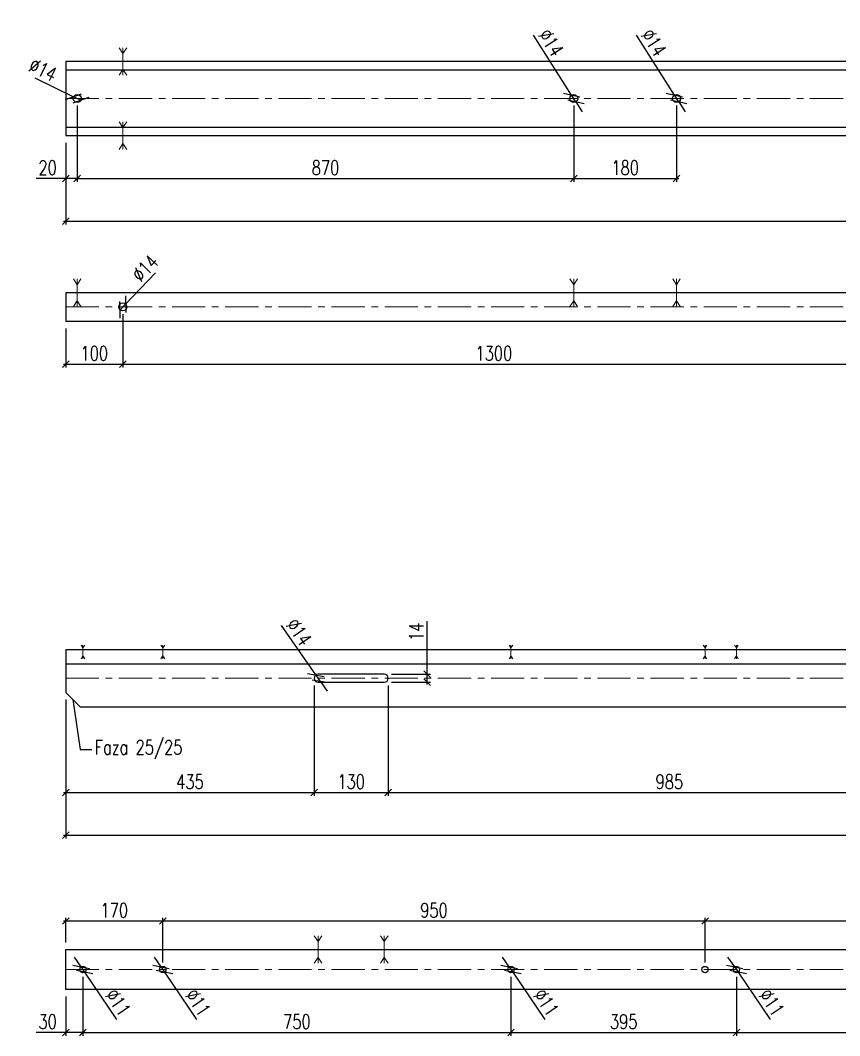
# Model space of a CAD drawing. Header units: millimetres. Extents: x -110 to 3628, y -131 to 4804.
# Drawn here: x -80 to 1356, y 2974 to 4752 of the extents above; entities that cross this region are included whole.
import ezdxf

# ---------------------------------------------------------------- set-up
doc = ezdxf.new("R2010")
doc.units = ezdxf.units.MM
doc.header["$LTSCALE"] = 1.833333
doc.header["$PDMODE"] = 1
doc.linetypes.add('CENTER', pattern=[50.8, 31.75, -6.35, 6.35, -6.35])
doc.layers.get('0').update_dxf_attribs({"linetype": 'CONTINUOUS'})
doc.layers.get('Defpoints').update_dxf_attribs({"linetype": 'CONTINUOUS'})
for name, color, linetype, lineweight in [('k_konstrukcja', 3, 'CONTINUOUS', 25), ('k_osie', 6, 'CENTER', 5), ('k_podkład', 253, 'CONTINUOUS', 13), ('k_wymiary', 1, 'CONTINUOUS', 5)]:
    doc.layers.add(name, color=color, linetype=linetype, lineweight=lineweight)
doc.styles.add('TXT3', font='SIMPLEX.SHX', dxfattribs={"width": 0.75, "height": 25})
doc.dimstyles.new('R1', dxfattribs={"dimtxt": 25, "dimasz": 20.833333, "dimexe": 5.833333, "dimexo": 12.5, "dimgap": 5, "dimtad": 0, "dimdec": 0, "dimzin": 0, "dimdsep": 46, "dimtxsty": 'TXT3', "dimblk1": 'OBLIQUE', "dimblk2": 'OBLIQUE', "dimsah": 1, "dimtsz": 5.833333, "dimcen": -3, "dimdle": 4.166667, "dimclrt": 2, "dimadec": 0, "dimazin": 0, "dimtfac": 0.75, "dimtdec": 0, "dimtmove": 0, "dimatfit": 3, "dimldrblk": 'NONE', "dimfxl": 1, "dimtvp": 0.75, "dimtolj": 1, "dimtzin": 0, "dimarcsym": 0})

# ---------------------------------------------------------------- blocks, each defined once
blk = doc.blocks.new('Poz. 1')
for points in [[(-20, 50), (2780, 50)], [(-20, -50), (2780, -50)]]:
    blk.add_lwpolyline(points)
at = {"layer": 'k_konstrukcja'}
blk.add_lwpolyline([(-20, 65), (-20, -65), (2780, -65), (2780, 65)], close=True, dxfattribs=at)
for centre in [(0, 0), (870, 0), (1050, 0), (1710, 0), (1890, 0), (2760, 0)]:
    blk.add_circle(centre, 7, dxfattribs=at)
at = {"layer": 'k_osie'}
blk.add_lwpolyline([(-20, 0), (2780, 0)], dxfattribs=at)
at = {"layer": 'k_podkład'}
for points in [[(80, 51), (73.3, 41), (80, 51), (80, 41), (80, 51), (86.7, 41), (80, 51), (80, 79), (73.3, 89), (80, 79), (80, 89), (80, 79), (86.7, 89)], [(1380, 51), (1373.3, 41), (1380, 51), (1380, 41), (1380, 51), (1386.7, 41), (1380, 51), (1380, 79), (1373.3, 89), (1380, 79), (1380, 89), (1380, 79), (1386.7, 89)], [(2680, 51), (2686.7, 41), (2680, 51), (2680, 41), (2680, 51), (2673.3, 41), (2680, 51), (2680, 79), (2686.7, 89), (2680, 79), (2680, 89), (2680, 79), (2673.3, 89)], [(80, -51), (73.3, -41), (80, -51), (80, -41), (80, -51), (86.7, -41), (80, -51), (80, -79), (73.3, -89), (80, -79), (80, -89), (80, -79), (86.7, -89)], [(1380, -51), (1373.3, -41), (1380, -51), (1380, -41), (1380, -51), (1386.7, -41), (1380, -51), (1380, -79), (1373.3, -89), (1380, -79), (1380, -89), (1380, -79), (1386.7, -89)], [(2680, -51), (2686.7, -41), (2680, -51), (2680, -41), (2680, -51), (2673.3, -41), (2680, -51), (2680, -79), (2686.7, -89), (2680, -79), (2680, -89), (2680, -79), (2673.3, -89)]]:
    blk.add_lwpolyline(points, dxfattribs=at)
blk = doc.blocks.new('Poz. 2')
blk.add_lwpolyline([(-1550, 25), (1550, 25)])
blk.add_lwpolyline([(-19.1, 2.9), (12.1, -15.1, 1), (19.1, -2.9), (-12.1, 15.1, 1)], format="xyb", close=True)
at = {"layer": 'k_konstrukcja'}
blk.add_lwpolyline([(-1525, -50), (1525, -50), (1550, -25), (1550, 50), (-1550, 50), (-1550, -25)], close=True, dxfattribs=at)
for points in [[(-1108, -7), (-992, -7, 1), (-992, 7), (-1108, 7, 1)], [(1108, -7), (992, -7, -1), (992, 7), (1108, 7, -1)]]:
    blk.add_lwpolyline(points, format="xyb", close=True, dxfattribs=at)
blk.add_circle((1530, 0), 7, dxfattribs=at)
at = {"layer": 'k_osie'}
blk.add_lwpolyline([(-1550, 0), (1550, 0)], dxfattribs=at)
at = {"layer": 'k_podkład'}
for points in [[(-1520, 53), (-1523.3, 58), (-1520, 53), (-1520, 58), (-1520, 53), (-1516.7, 58), (-1520, 53), (-1520, 39), (-1523.3, 34), (-1520, 39), (-1520, 34), (-1520, 39), (-1516.7, 34)], [(-1380, 53), (-1376.7, 58), (-1380, 53), (-1380, 58), (-1380, 53), (-1383.3, 58), (-1380, 53), (-1380, 39), (-1376.7, 34), (-1380, 39), (-1380, 34), (-1380, 39), (-1383.3, 34)], [(-770, 53), (-773.3, 58), (-770, 53), (-770, 58), (-770, 53), (-766.7, 58), (-770, 53), (-770, 39), (-773.3, 34), (-770, 39), (-770, 34), (-770, 39), (-766.7, 34)], [(-430, 53), (-426.7, 58), (-430, 53), (-430, 58), (-430, 53), (-433.3, 58), (-430, 53), (-430, 39), (-426.7, 34), (-430, 39), (-430, 34), (-430, 39), (-433.3, 34)], [(-375, 53), (-371.7, 58), (-375, 53), (-375, 58), (-375, 53), (-378.3, 58), (-375, 53), (-375, 39), (-371.7, 34), (-375, 39), (-375, 34), (-375, 39), (-378.3, 34)], [(375, 53), (378.3, 58), (375, 53), (375, 58), (375, 53), (371.7, 58), (375, 53), (375, 39), (378.3, 34), (375, 39), (375, 34), (375, 39), (371.7, 34)], [(430, 53), (433.3, 58), (430, 53), (430, 58), (430, 53), (426.7, 58), (430, 53), (430, 39), (433.3, 34), (430, 39), (430, 34), (430, 39), (426.7, 34)], [(770, 53), (773.3, 58), (770, 53), (770, 58), (770, 53), (766.7, 58), (770, 53), (770, 39), (773.3, 34), (770, 39), (770, 34), (770, 39), (766.7, 34)], [(1380, 53), (1383.3, 58), (1380, 53), (1380, 58), (1380, 53), (1376.7, 58), (1380, 53), (1380, 39), (1383.3, 34), (1380, 39), (1380, 34), (1380, 39), (1376.7, 34)], [(1520, 53), (1523.3, 58), (1520, 53), (1520, 58), (1520, 53), (1516.7, 58), (1520, 53), (1520, 39), (1523.3, 34), (1520, 39), (1520, 34), (1520, 39), (1516.7, 34)]]:
    blk.add_lwpolyline(points, dxfattribs=at)
blk = doc.blocks.new('_Oblique')
at = {"color": 0, "linetype": 'ByBlock', "lineweight": -2}
blk.add_line((-0.5, -0.5), (0.5, 0.5), dxfattribs=at)
blk = doc.blocks.new('*D335')
at = {"layer": 'Defpoints', "color": 0}
for p in [(886.2, 4620.9), (893.8, 4609.1)]:
    blk.add_point(p, dxfattribs=at)
at = {"layer": 'k_wymiary', "color": 0, "lineweight": -2}
for p, q in [((886.2, 4620.9), (819.7, 4725.7)), ((893.8, 4609.1), (886.2, 4620.9)), ((893.8, 4609.1), (904.9, 4591.5))]:
    blk.add_line(p, q, dxfattribs=at)
at = {"layer": 'k_wymiary', "color": 0, "linetype": 'ByBlock', "lineweight": -2, "xscale": 20.83333333333333, "yscale": 20.83333333333333, "zscale": 20.83333333333333}
for p, rotation in [((886.2, 4620.9), 302.4061245258289), ((893.8, 4609.1), 122.4061245258289)]:
    blk.add_blockref('_Oblique', p, dxfattribs=dict(at, rotation=rotation))
at = {"layer": 'k_wymiary', "color": 2, "insert": (850.2, 4712.7), "char_height": 25, "attachment_point": 5, "rotation": 302.4061, "style": 'TXT3'}
blk.add_mtext('\\A1;∅14', dxfattribs=at)
blk = doc.blocks.new('_None')
blk = doc.blocks.new('*D336')
at = {"layer": 'Defpoints', "color": 0}
for p in [(1066.2, 4620.9), (1073.8, 4609.1)]:
    blk.add_point(p, dxfattribs=at)
at = {"layer": 'k_wymiary', "color": 0, "lineweight": -2}
for p, q in [((1066.2, 4620.9), (999.7, 4725.7)), ((1073.8, 4609.1), (1066.2, 4620.9)), ((1073.8, 4609.1), (1084.9, 4591.5))]:
    blk.add_line(p, q, dxfattribs=at)
at = {"layer": 'k_wymiary', "color": 0, "linetype": 'ByBlock', "lineweight": -2, "xscale": 20.83333333333333, "yscale": 20.83333333333333, "zscale": 20.83333333333333}
for p, rotation in [((1066.2, 4620.9), 302.4061245258289), ((1073.8, 4609.1), 122.4061245258289)]:
    blk.add_blockref('_Oblique', p, dxfattribs=dict(at, rotation=rotation))
at = {"layer": 'k_wymiary', "color": 2, "insert": (1030.2, 4712.7), "char_height": 25, "attachment_point": 5, "rotation": 302.4061, "style": 'TXT3'}
blk.add_mtext('\\A1;∅14', dxfattribs=at)
blk = doc.blocks.new('*D339')
at = {"layer": 'Defpoints', "color": 0}
for p in [(13.7, 4618.1), (26.3, 4611.9)]:
    blk.add_point(p, dxfattribs=at)
at = {"layer": 'k_wymiary', "color": 0, "lineweight": -2}
for p in [(-54.2, 4651.1), (26.3, 4611.9)]:
    blk.add_line(p, (13.7, 4618.1), dxfattribs=at)
at = {"layer": 'k_wymiary', "color": 0, "linetype": 'ByBlock', "lineweight": -2, "xscale": 20.83333333333333, "yscale": 20.83333333333333, "zscale": 20.83333333333333}
for p, rotation in [((13.7, 4618.1), 334.0736695685299), ((26.3, 4611.9), 154.0736695685299)]:
    blk.add_blockref('_Oblique', p, dxfattribs=dict(at, rotation=rotation))
at = {"layer": 'k_wymiary', "color": 2, "insert": (-40.1, 4665.1), "char_height": 25, "attachment_point": 5, "rotation": 334.0737, "style": 'TXT3'}
blk.add_mtext('\\A1;∅14', dxfattribs=at)
blk = doc.blocks.new('*D341')
at = {"layer": 'Defpoints', "color": 0}
for p in [(104.9, 4255), (95.1, 4245)]:
    blk.add_point(p, dxfattribs=at)
at = {"layer": 'k_wymiary', "color": 0, "lineweight": -2}
for p in [(157.2, 4309.5), (95.1, 4245)]:
    blk.add_line(p, (104.9, 4255), dxfattribs=at)
at = {"layer": 'k_wymiary', "color": 0, "linetype": 'ByBlock', "lineweight": -2, "xscale": 20.83333333333333, "yscale": 20.83333333333333, "zscale": 20.83333333333333}
for p, rotation in [((104.9, 4255), 226.1365286679972), ((95.1, 4245), 46.13652866799721)]:
    blk.add_blockref('_Oblique', p, dxfattribs=dict(at, rotation=rotation))
at = {"layer": 'k_wymiary', "color": 2, "insert": (139.1, 4317.8), "char_height": 25, "attachment_point": 5, "rotation": 46.1365, "style": 'TXT3'}
blk.add_mtext('\\A1;∅14', dxfattribs=at)
blk = doc.blocks.new('*D346')
at = {"layer": 'Defpoints', "color": 0}
for p in [(20, 4615), (0, 4550), (0, 4475)]:
    blk.add_point(p, dxfattribs=at)
at = {"layer": 'k_wymiary', "color": 0, "lineweight": -2}
for p, q in [((20, 4602.5), (20, 4469.2)), ((0, 4537.5), (0, 4469.2)), ((5.8, 4480.8), (-5.8, 4469.2)), ((14.2, 4469.2), (25.8, 4480.8)), ((0, 4475), (-52, 4475)), ((24.2, 4475), (0, 4475))]:
    blk.add_line(p, q, dxfattribs=at)
at = {"layer": 'k_wymiary', "color": 2, "insert": (-31.8, 4493.8), "char_height": 25, "attachment_point": 5, "style": 'TXT3'}
blk.add_mtext('\\A1;20', dxfattribs=at)
blk = doc.blocks.new('*D347')
at = {"layer": 'Defpoints', "color": 0}
for p in [(20, 4615), (890, 4615), (890, 4475)]:
    blk.add_point(p, dxfattribs=at)
at = {"layer": 'k_wymiary', "color": 0, "lineweight": -2}
for p, q in [((20, 4602.5), (20, 4469.2)), ((890, 4602.5), (890, 4469.2)), ((25.8, 4480.8), (14.2, 4469.2)), ((884.2, 4469.2), (895.8, 4480.8)), ((15.8, 4475), (894.2, 4475))]:
    blk.add_line(p, q, dxfattribs=at)
at = {"layer": 'k_wymiary', "color": 2, "insert": (455, 4493.8), "char_height": 25, "attachment_point": 5, "style": 'TXT3'}
blk.add_mtext('\\A1;870', dxfattribs=at)
blk = doc.blocks.new('*D348')
at = {"layer": 'Defpoints', "color": 0}
for p in [(890, 4615), (1070, 4615), (1070, 4475)]:
    blk.add_point(p, dxfattribs=at)
at = {"layer": 'k_wymiary', "color": 0, "lineweight": -2}
for p, q in [((890, 4602.5), (890, 4469.2)), ((1070, 4602.5), (1070, 4469.2)), ((895.8, 4480.8), (884.2, 4469.2)), ((1064.2, 4469.2), (1075.8, 4480.8)), ((885.8, 4475), (1074.2, 4475))]:
    blk.add_line(p, q, dxfattribs=at)
at = {"layer": 'k_wymiary', "color": 2, "insert": (980, 4493.8), "char_height": 25, "attachment_point": 5, "style": 'TXT3'}
blk.add_mtext('\\A1;180', dxfattribs=at)
blk = doc.blocks.new('*D354')
at = {"layer": 'Defpoints', "color": 0}
for p in [(0, 4550), (2800, 4550), (2800, 4400)]:
    blk.add_point(p, dxfattribs=at)
at = {"layer": 'k_wymiary', "color": 0, "lineweight": -2}
for p, q in [((0, 4537.5), (0, 4394.2)), ((2800, 4537.5), (2800, 4394.2)), ((5.8, 4405.8), (-5.8, 4394.2)), ((-4.2, 4400), (2804.2, 4400)), ((2794.2, 4394.2), (2805.8, 4405.8))]:
    blk.add_line(p, q, dxfattribs=at)
at = {"layer": 'k_wymiary', "color": 2, "insert": (1400, 4418.8), "char_height": 25, "attachment_point": 5, "style": 'TXT3'}
blk.add_mtext('\\A1;2800', dxfattribs=at)
blk = doc.blocks.new('*D355')
at = {"layer": 'Defpoints', "color": 0}
for p in [(100, 4250), (0, 4225), (100, 4150)]:
    blk.add_point(p, dxfattribs=at)
at = {"layer": 'k_wymiary', "color": 0, "lineweight": -2}
for p, q in [((100, 4237.5), (100, 4144.2)), ((0, 4212.5), (0, 4144.2)), ((5.8, 4155.8), (-5.8, 4144.2)), ((-4.2, 4150), (104.2, 4150)), ((94.2, 4144.2), (105.8, 4155.8))]:
    blk.add_line(p, q, dxfattribs=at)
at = {"layer": 'k_wymiary', "color": 2, "insert": (50, 4168.8), "char_height": 25, "attachment_point": 5, "style": 'TXT3'}
blk.add_mtext('\\A1;100', dxfattribs=at)
blk = doc.blocks.new('*D356')
at = {"layer": 'Defpoints', "color": 0}
for p in [(100, 4250), (1400, 4250), (1400, 4150)]:
    blk.add_point(p, dxfattribs=at)
at = {"layer": 'k_wymiary', "color": 0, "lineweight": -2}
for p, q in [((100, 4237.5), (100, 4144.2)), ((1400, 4237.5), (1400, 4144.2)), ((105.8, 4155.8), (94.2, 4144.2)), ((95.8, 4150), (1404.2, 4150)), ((1394.2, 4144.2), (1405.8, 4155.8))]:
    blk.add_line(p, q, dxfattribs=at)
at = {"layer": 'k_wymiary', "color": 2, "insert": (750, 4168.8), "char_height": 25, "attachment_point": 5, "style": 'TXT3'}
blk.add_mtext('\\A1;1300', dxfattribs=at)
blk = doc.blocks.new('*D367')
at = {"layer": 'Defpoints', "color": 0}
for p in [(435, 3600), (0, 3575), (435, 3400)]:
    blk.add_point(p, dxfattribs=at)
at = {"layer": 'k_wymiary', "color": 0, "lineweight": -2}
for p, q in [((435, 3587.5), (435, 3394.2)), ((0, 3562.5), (0, 3394.2)), ((5.8, 3405.8), (-5.8, 3394.2)), ((-4.2, 3400), (439.2, 3400)), ((429.2, 3394.2), (440.8, 3405.8))]:
    blk.add_line(p, q, dxfattribs=at)
at = {"layer": 'k_wymiary', "color": 2, "insert": (217.5, 3418.8), "char_height": 25, "attachment_point": 5, "style": 'TXT3'}
blk.add_mtext('\\A1;435', dxfattribs=at)
blk = doc.blocks.new('*D368')
at = {"layer": 'Defpoints', "color": 0}
for p in [(435, 3600), (565, 3600), (565, 3400)]:
    blk.add_point(p, dxfattribs=at)
at = {"layer": 'k_wymiary', "color": 0, "lineweight": -2}
for p, q in [((435, 3587.5), (435, 3394.2)), ((565, 3587.5), (565, 3394.2)), ((440.8, 3405.8), (429.2, 3394.2)), ((430.8, 3400), (569.2, 3400)), ((559.2, 3394.2), (570.8, 3405.8))]:
    blk.add_line(p, q, dxfattribs=at)
at = {"layer": 'k_wymiary', "color": 2, "insert": (500, 3418.8), "char_height": 25, "attachment_point": 5, "style": 'TXT3'}
blk.add_mtext('\\A1;130', dxfattribs=at)
blk = doc.blocks.new('*D369')
at = {"layer": 'Defpoints', "color": 0}
for p in [(565, 3600), (1550, 3600), (1550, 3400)]:
    blk.add_point(p, dxfattribs=at)
at = {"layer": 'k_wymiary', "color": 0, "lineweight": -2}
for p, q in [((565, 3587.5), (565, 3394.2)), ((1550, 3587.5), (1550, 3394.2)), ((570.8, 3405.8), (559.2, 3394.2)), ((560.8, 3400), (1554.2, 3400)), ((1544.2, 3394.2), (1555.8, 3405.8))]:
    blk.add_line(p, q, dxfattribs=at)
at = {"layer": 'k_wymiary', "color": 2, "insert": (1057.5, 3418.8), "char_height": 25, "attachment_point": 5, "style": 'TXT3'}
blk.add_mtext('\\A1;985', dxfattribs=at)
blk = doc.blocks.new('*D375')
at = {"layer": 'Defpoints', "color": 0}
for p in [(1441.7, 3662.5), (1469.9, 3610.7), (25, 3550), (3075, 3550), (1658.3, 3537.5)]:
    blk.add_point(p, dxfattribs=at)
at = {"layer": 'k_wymiary', "color": 0, "lineweight": -2}
blk.add_arc((1636.6, 3550), 177.5, 150, 180, dxfattribs=at)
at = {"layer": 'k_wymiary', "color": 0, "linetype": 'ByBlock', "lineweight": -2, "xscale": 20.83333333333333, "yscale": 20.83333333333333, "zscale": 20.83333333333333}
for p, rotation in [((1482.9, 3638.7), 60.00000001284901), ((1459.2, 3550), 269.9999999999999)]:
    blk.add_blockref('_Oblique', p, dxfattribs=dict(at, rotation=rotation))
at = {"layer": 'k_wymiary', "color": 2, "insert": (1447.1, 3600.8), "char_height": 25, "attachment_point": 5, "rotation": 75, "style": 'TXT3'}
blk.add_mtext('\\A1;30%%d', dxfattribs=at)
blk = doc.blocks.new('*D378')
at = {"layer": 'Defpoints', "color": 0}
for p in [(438, 3605.7), (446, 3594.3)]:
    blk.add_point(p, dxfattribs=at)
at = {"layer": 'k_wymiary', "color": 0, "lineweight": -2}
for p, q in [((438, 3605.7), (377.7, 3692.3)), ((446, 3594.3), (438, 3605.7)), ((446, 3594.3), (457.9, 3577.2))]:
    blk.add_line(p, q, dxfattribs=at)
at = {"layer": 'k_wymiary', "color": 0, "linetype": 'ByBlock', "lineweight": -2, "xscale": 20.83333333333333, "yscale": 20.83333333333333, "zscale": 20.83333333333333}
for p, rotation in [((438, 3605.7), 304.8864032735648), ((446, 3594.3), 124.8864032735648)]:
    blk.add_blockref('_Oblique', p, dxfattribs=dict(at, rotation=rotation))
at = {"layer": 'k_wymiary', "color": 2, "insert": (408.7, 3680.6), "char_height": 25, "attachment_point": 5, "rotation": 304.8864, "style": 'TXT3'}
blk.add_mtext('\\A1;∅14', dxfattribs=at)
blk = doc.blocks.new('*D380')
at = {"layer": 'Defpoints', "color": 0}
for p in [(0, 3575), (3100, 3575), (3100, 3325)]:
    blk.add_point(p, dxfattribs=at)
at = {"layer": 'k_wymiary', "color": 0, "lineweight": -2}
for p, q in [((0, 3562.5), (0, 3319.2)), ((3100, 3562.5), (3100, 3319.2)), ((5.8, 3330.8), (-5.8, 3319.2)), ((-4.2, 3325), (3104.2, 3325)), ((3094.2, 3319.2), (3105.8, 3330.8))]:
    blk.add_line(p, q, dxfattribs=at)
at = {"layer": 'k_wymiary', "color": 2, "insert": (1550, 3343.8), "char_height": 25, "attachment_point": 5, "style": 'TXT3'}
blk.add_mtext('\\A1;3100', dxfattribs=at)
blk = doc.blocks.new('*D382')
at = {"layer": 'Defpoints', "color": 0}
for p in [(30, 3090), (0, 3055), (0, 2980)]:
    blk.add_point(p, dxfattribs=at)
at = {"layer": 'k_wymiary', "color": 0, "lineweight": -2}
for p, q in [((30, 3077.5), (30, 2974.2)), ((0, 3042.5), (0, 2974.2)), ((0, 2980), (-52, 2980)), ((5.8, 2985.8), (-5.8, 2974.2)), ((34.2, 2980), (0, 2980)), ((24.2, 2974.2), (35.8, 2985.8))]:
    blk.add_line(p, q, dxfattribs=at)
at = {"layer": 'k_wymiary', "color": 2, "insert": (-31.8, 2998.7), "char_height": 25, "attachment_point": 5, "style": 'TXT3'}
blk.add_mtext('\\A1;30', dxfattribs=at)
blk = doc.blocks.new('*D383')
at = {"layer": 'Defpoints', "color": 0}
for p in [(30, 3090), (780, 3090), (780, 2980)]:
    blk.add_point(p, dxfattribs=at)
at = {"layer": 'k_wymiary', "color": 0, "lineweight": -2}
for p, q in [((30, 3077.5), (30, 2974.2)), ((780, 3077.5), (780, 2974.2)), ((35.8, 2985.8), (24.2, 2974.2)), ((25.8, 2980), (784.2, 2980)), ((774.2, 2974.2), (785.8, 2985.8))]:
    blk.add_line(p, q, dxfattribs=at)
at = {"layer": 'k_wymiary', "color": 2, "insert": (405, 2998.7), "char_height": 25, "attachment_point": 5, "style": 'TXT3'}
blk.add_mtext('\\A1;750', dxfattribs=at)
blk = doc.blocks.new('*D384')
at = {"layer": 'Defpoints', "color": 0}
for p in [(780, 3090), (1175, 3090), (1175, 2980)]:
    blk.add_point(p, dxfattribs=at)
at = {"layer": 'k_wymiary', "color": 0, "lineweight": -2}
for p, q in [((780, 3077.5), (780, 2974.2)), ((1175, 3077.5), (1175, 2974.2)), ((785.8, 2985.8), (774.2, 2974.2)), ((775.8, 2980), (1179.2, 2980)), ((1169.2, 2974.2), (1180.8, 2985.8))]:
    blk.add_line(p, q, dxfattribs=at)
at = {"layer": 'k_wymiary', "color": 2, "insert": (977.5, 2998.7), "char_height": 25, "attachment_point": 5, "style": 'TXT3'}
blk.add_mtext('\\A1;395', dxfattribs=at)
blk = doc.blocks.new('*D385')
at = {"layer": 'Defpoints', "color": 0}
for p in [(1175, 3090), (1925, 3090), (1925, 2980)]:
    blk.add_point(p, dxfattribs=at)
at = {"layer": 'k_wymiary', "color": 0, "lineweight": -2}
for p, q in [((1175, 3077.5), (1175, 2974.2)), ((1925, 3077.5), (1925, 2974.2)), ((1180.8, 2985.8), (1169.2, 2974.2)), ((1170.8, 2980), (1929.2, 2980)), ((1919.2, 2974.2), (1930.8, 2985.8))]:
    blk.add_line(p, q, dxfattribs=at)
at = {"layer": 'k_wymiary', "color": 2, "insert": (1550, 2998.7), "char_height": 25, "attachment_point": 5, "style": 'TXT3'}
blk.add_mtext('\\A1;750', dxfattribs=at)
blk = doc.blocks.new('*D389')
at = {"layer": 'Defpoints', "color": 0}
for p in [(1120, 3175), (170, 3090), (1120, 3090)]:
    blk.add_point(p, dxfattribs=at)
at = {"layer": 'k_wymiary', "color": 0, "lineweight": -2}
for p, q in [((175.8, 3180.8), (164.2, 3169.2)), ((165.8, 3175), (1124.2, 3175)), ((170, 3102.5), (170, 3180.8)), ((1114.2, 3169.2), (1125.8, 3180.8)), ((1120, 3102.5), (1120, 3180.8))]:
    blk.add_line(p, q, dxfattribs=at)
at = {"layer": 'k_wymiary', "color": 2, "insert": (645, 3193.8), "char_height": 25, "attachment_point": 5, "style": 'TXT3'}
blk.add_mtext('\\A1;950', dxfattribs=at)
blk = doc.blocks.new('*D390')
at = {"layer": 'Defpoints', "color": 0}
for p in [(1980, 3175), (1120, 3090), (1980, 3090)]:
    blk.add_point(p, dxfattribs=at)
at = {"layer": 'k_wymiary', "color": 0, "lineweight": -2}
for p, q in [((1125.8, 3180.8), (1114.2, 3169.2)), ((1115.8, 3175), (1984.2, 3175)), ((1120, 3102.5), (1120, 3180.8)), ((1974.2, 3169.2), (1985.8, 3180.8)), ((1980, 3102.5), (1980, 3180.8))]:
    blk.add_line(p, q, dxfattribs=at)
at = {"layer": 'k_wymiary', "color": 2, "insert": (1550, 3193.8), "char_height": 25, "attachment_point": 5, "style": 'TXT3'}
blk.add_mtext('\\A1;860', dxfattribs=at)
blk = doc.blocks.new('*D431')
at = {"layer": 'Defpoints', "color": 0}
for p in [(170, 3175), (0, 3125), (170, 3090)]:
    blk.add_point(p, dxfattribs=at)
at = {"layer": 'k_wymiary', "color": 0, "lineweight": -2}
for p, q in [((5.8, 3180.8), (-5.8, 3169.2)), ((-4.2, 3175), (174.2, 3175)), ((0, 3137.5), (0, 3180.8)), ((164.2, 3169.2), (175.8, 3180.8)), ((170, 3102.5), (170, 3180.8))]:
    blk.add_line(p, q, dxfattribs=at)
at = {"layer": 'k_wymiary', "color": 2, "insert": (85, 3193.8), "char_height": 25, "attachment_point": 5, "style": 'TXT3'}
blk.add_mtext('\\A1;170', dxfattribs=at)
blk = doc.blocks.new('*D433')
at = {"layer": 'Defpoints', "color": 0}
for p in [(558, 3607), (558, 3593), (633, 3607)]:
    blk.add_point(p, dxfattribs=at)
at = {"layer": 'k_wymiary', "color": 0, "lineweight": -2}
for p, q in [((633, 3607), (633, 3700.2)), ((638.8, 3601.2), (627.2, 3612.8)), ((633, 3588.8), (633, 3611.2)), ((570.5, 3607), (638.8, 3607)), ((570.5, 3593), (638.8, 3593)), ((627.2, 3598.8), (638.8, 3587.2))]:
    blk.add_line(p, q, dxfattribs=at)
at = {"layer": 'k_wymiary', "color": 2, "insert": (614.3, 3681.3), "char_height": 25, "attachment_point": 5, "rotation": 90, "style": 'TXT3'}
blk.add_mtext('\\A1;14', dxfattribs=at)
blk = doc.blocks.new('*D435')
at = {"layer": 'Defpoints', "color": 0}
for p in [(26.9, 3094.6), (33.1, 3085.4)]:
    blk.add_point(p, dxfattribs=at)
at = {"layer": 'k_wymiary', "color": 0, "lineweight": -2}
for p, q in [((26.9, 3094.6), (15.2, 3111.8)), ((26.9, 3094.6), (33.1, 3085.4)), ((33.1, 3085.4), (89.1, 3002.8))]:
    blk.add_line(p, q, dxfattribs=at)
at = {"layer": 'k_wymiary', "color": 0, "linetype": 'ByBlock', "lineweight": -2, "xscale": 20.83333333333333, "yscale": 20.83333333333333, "zscale": 20.83333333333333}
for p, rotation in [((26.9, 3094.6), 304.1589611627128), ((33.1, 3085.4), 124.1589611627129)]:
    blk.add_blockref('_Oblique', p, dxfattribs=dict(at, rotation=rotation))
at = {"layer": 'k_wymiary', "color": 2, "insert": (91.8, 3032.3), "char_height": 25, "attachment_point": 5, "rotation": 304.159, "style": 'TXT3'}
blk.add_mtext('\\A1;∅11', dxfattribs=at)
blk = doc.blocks.new('*D436')
at = {"layer": 'Defpoints', "color": 0}
for p in [(166.9, 3094.6), (173.1, 3085.4)]:
    blk.add_point(p, dxfattribs=at)
at = {"layer": 'k_wymiary', "color": 0, "lineweight": -2}
for p, q in [((166.9, 3094.6), (155.2, 3111.8)), ((166.9, 3094.6), (173.1, 3085.4)), ((173.1, 3085.4), (229.1, 3002.8))]:
    blk.add_line(p, q, dxfattribs=at)
at = {"layer": 'k_wymiary', "color": 0, "linetype": 'ByBlock', "lineweight": -2, "xscale": 20.83333333333333, "yscale": 20.83333333333333, "zscale": 20.83333333333333}
for p, rotation in [((166.9, 3094.6), 304.1589611627129), ((173.1, 3085.4), 124.1589611627129)]:
    blk.add_blockref('_Oblique', p, dxfattribs=dict(at, rotation=rotation))
at = {"layer": 'k_wymiary', "color": 2, "insert": (231.8, 3032.3), "char_height": 25, "attachment_point": 5, "rotation": 304.159, "style": 'TXT3'}
blk.add_mtext('\\A1;∅11', dxfattribs=at)
blk = doc.blocks.new('*D437')
at = {"layer": 'Defpoints', "color": 0}
for p in [(776.9, 3094.6), (783.1, 3085.4)]:
    blk.add_point(p, dxfattribs=at)
at = {"layer": 'k_wymiary', "color": 0, "lineweight": -2}
for p, q in [((776.9, 3094.6), (765.2, 3111.8)), ((776.9, 3094.6), (783.1, 3085.4)), ((783.1, 3085.4), (839.1, 3002.8))]:
    blk.add_line(p, q, dxfattribs=at)
at = {"layer": 'k_wymiary', "color": 0, "linetype": 'ByBlock', "lineweight": -2, "xscale": 20.83333333333333, "yscale": 20.83333333333333, "zscale": 20.83333333333333}
for p, rotation in [((776.9, 3094.6), 304.1589611627127), ((783.1, 3085.4), 124.1589611627128)]:
    blk.add_blockref('_Oblique', p, dxfattribs=dict(at, rotation=rotation))
at = {"layer": 'k_wymiary', "color": 2, "insert": (841.8, 3032.3), "char_height": 25, "attachment_point": 5, "rotation": 304.159, "style": 'TXT3'}
blk.add_mtext('\\A1;∅11', dxfattribs=at)
blk = doc.blocks.new('*D438')
at = {"layer": 'Defpoints', "color": 0}
for p in [(1171.9, 3094.6), (1178.1, 3085.4)]:
    blk.add_point(p, dxfattribs=at)
at = {"layer": 'k_wymiary', "color": 0, "lineweight": -2}
for p, q in [((1171.9, 3094.6), (1160.2, 3111.8)), ((1171.9, 3094.6), (1178.1, 3085.4)), ((1178.1, 3085.4), (1234.1, 3002.8))]:
    blk.add_line(p, q, dxfattribs=at)
at = {"layer": 'k_wymiary', "color": 0, "linetype": 'ByBlock', "lineweight": -2, "xscale": 20.83333333333333, "yscale": 20.83333333333333, "zscale": 20.83333333333333}
for p, rotation in [((1171.9, 3094.6), 304.1589611627127), ((1178.1, 3085.4), 124.1589611627128)]:
    blk.add_blockref('_Oblique', p, dxfattribs=dict(at, rotation=rotation))
at = {"layer": 'k_wymiary', "color": 2, "insert": (1236.8, 3032.3), "char_height": 25, "attachment_point": 5, "rotation": 304.159, "style": 'TXT3'}
blk.add_mtext('\\A1;∅11', dxfattribs=at)

msp = doc.modelspace()

# ---------------------------------------------------------------- linework, layer by layer
at = {"layer": 'k_konstrukcja'}
for points in [[(0, 4275), (0, 4225), (2800, 4225), (2800, 4275)], [(0, 3125), (3100, 3125), (3100, 3055), (0, 3055)]]:
    msp.add_lwpolyline(points, close=True, dxfattribs=at)
for centre, radius in [((100, 4250), 7), ((30, 3090), 5.5), ((170, 3090), 5.5), ((780, 3090), 5.5), ((1120, 3090), 5.5), ((1175, 3090), 5.5)]:
    msp.add_circle(centre, radius, dxfattribs=at)
at = {"layer": 'k_osie'}
for points in [[(0, 4250), (2800, 4250)], [(0, 3090), (3100, 3090)]]:
    msp.add_lwpolyline(points, dxfattribs=at)
at = {"layer": 'k_podkład'}
for points in [[(20, 4261), (13.33, 4251), (20, 4261), (20, 4251), (20, 4261), (26.67, 4251), (20, 4261), (20, 4289), (13.33, 4299), (20, 4289), (20, 4299), (20, 4289), (26.67, 4299)], [(890, 4261), (883.33, 4251), (890, 4261), (890, 4251), (890, 4261), (896.67, 4251), (890, 4261), (890, 4289), (883.33, 4299), (890, 4289), (890, 4299), (890, 4289), (896.67, 4299)], [(1070, 4261), (1063.33, 4251), (1070, 4261), (1070, 4251), (1070, 4261), (1076.67, 4251), (1070, 4261), (1070, 4289), (1063.33, 4299), (1070, 4289), (1070, 4299), (1070, 4289), (1076.67, 4299)], [(442, 3111), (435.33, 3101), (442, 3111), (442, 3101), (442, 3111), (448.67, 3101), (442, 3111), (442, 3139), (435.33, 3149), (442, 3139), (442, 3149), (442, 3139), (448.67, 3149)], [(558, 3111), (551.33, 3101), (558, 3111), (558, 3101), (558, 3111), (564.67, 3101), (558, 3111), (558, 3139), (551.33, 3149), (558, 3139), (558, 3149), (558, 3139), (564.67, 3149)]]:
    msp.add_lwpolyline(points, dxfattribs=at)

# ---------------------------------------------------------------- block references
at = {"layer": 'k_konstrukcja'}
for name, p in [('Poz. 1', (20, 4615)), ('Poz. 2', (1550, 3600))]:
    msp.add_blockref(name, p, dxfattribs=at)

# ---------------------------------------------------------------- texts
at = {"layer": 'k_wymiary', "color": 2, "insert": (50.83, 3475), "char_height": 25, "attachment_point": 4, "style": 'TXT3'}
msp.add_mtext('Faza 25/25', dxfattribs=at)

# ---------------------------------------------------------------- dimensions: what is measured, and where the dimension line sits
at = {"layer": 'k_wymiary'}
for p1, p2, picture, middle in [((893.75, 4609.09), (886.25, 4620.91), '*D335', (834.34, 4702.68)), ((1073.75, 4609.09), (1066.25, 4620.91), '*D336', (1014.34, 4702.68)), ((446, 3594.26), (438, 3605.74), '*D378', (393.28, 3669.87)), ((26.91, 3094.55), (33.09, 3085.45), '*D435', (76.31, 3021.75)), ((166.91, 3094.55), (173.09, 3085.45), '*D436', (216.31, 3021.75)), ((776.91, 3094.55), (783.09, 3085.45), '*D437', (826.31, 3021.75)), ((1171.91, 3094.55), (1178.09, 3085.45), '*D438', (1221.31, 3021.75))]:
    dim = msp.add_diameter_dim_2p(p1=p1, p2=p2, dimstyle='R1', dxfattribs=at)
    dim.commit()
    dim.dimension.update_dxf_attribs({"geometry": picture, "text_midpoint": middle, "dimtype": 163})
for p1, p2, picture, middle in [((26.3, 4611.94), (13.7, 4618.06), '*D339', (-40.14, 4665.09)), ((95.15, 4244.95), (104.85, 4255.05), '*D341', (139.14, 4317.78))]:
    dim = msp.add_diameter_dim_2p(p1=p1, p2=p2, dimstyle='R1', dxfattribs=at)
    dim.commit()
    dim.dimension.update_dxf_attribs({"geometry": picture, "text_midpoint": middle})
for base, p1, p2, picture, middle in [((0, 4475), (20, 4615), (0, 4550), '*D346', (-31.85, 4493.75)), ((890, 4475), (20, 4615), (890, 4615), '*D347', (455, 4493.75)), ((2800, 4400), (0, 4550), (2800, 4550), '*D354', (1400, 4418.75)), ((100, 4150), (0, 4225), (100, 4250), '*D355', (50, 4168.75)), ((435, 3400), (0, 3575), (435, 3600), '*D367', (217.5, 3418.75)), ((3100, 3325), (0, 3575), (3100, 3575), '*D380', (1550, 3343.75)), ((170, 3175), (0, 3125), (170, 3090), '*D431', (85, 3193.75)), ((0, 2980), (30, 3090), (0, 3055), '*D382', (-31.85, 2998.75)), ((780, 2980), (30, 3090), (780, 3090), '*D383', (405, 2998.75))]:
    dim = msp.add_linear_dim(base=base, p1=p1, p2=p2, dimstyle='R1', dxfattribs=at)
    dim.commit()
    dim.dimension.update_dxf_attribs({"geometry": picture, "text_midpoint": middle})
for base, p1, p2, picture, middle in [((1070, 4475), (890, 4615), (1070, 4615), '*D348', (980, 4493.75)), ((1400, 4150), (100, 4250), (1400, 4250), '*D356', (750, 4168.75)), ((565, 3400), (435, 3600), (565, 3600), '*D368', (500, 3418.75)), ((1550, 3400), (565, 3600), (1550, 3600), '*D369', (1057.5, 3418.75)), ((1120, 3175), (170, 3090), (1120, 3090), '*D389', (645, 3193.75)), ((1980, 3175), (1120, 3090), (1980, 3090), '*D390', (1550, 3193.75)), ((1175, 2980), (780, 3090), (1175, 3090), '*D384', (977.5, 2998.75)), ((1925, 2980), (1175, 3090), (1925, 3090), '*D385', (1550, 2998.75))]:
    dim = msp.add_linear_dim(base=base, p1=p1, p2=p2, dimstyle='R1', override={"dimtmove": 1}, dxfattribs=at)
    dim.commit()
    dim.dimension.update_dxf_attribs({"geometry": picture, "text_midpoint": middle})
dim = msp.add_linear_dim(base=(633, 3607), p1=(558, 3593), p2=(558, 3607), angle=90, dimstyle='R1', dxfattribs=at)
dim.commit()
dim.dimension.update_dxf_attribs({"geometry": '*D433', "text_midpoint": (633, 3681.35), "dimtype": 160})
dim = msp.add_angular_dim_2l(base=(1469.85, 3610.69), line1=((25, 3550), (3075, 3550)), line2=((1441.75, 3662.5), (1658.25, 3537.5)), dimstyle='R1', dxfattribs=at)
dim.commit()
dim.dimension.update_dxf_attribs({"geometry": '*D375', "text_midpoint": (1447.09, 3600.78)})

# ---------------------------------------------------------------- leaders
at = {"layer": 'k_wymiary', "annotation_type": 0, "has_hookline": 1, "hookline_direction": 0, "text_width": 167.86}
msp.add_leader([(12.5, 3562.5), (25, 3475), (45.83, 3475)], dimstyle='R1', dxfattribs=at)

doc.saveas('drawing.dxf')
